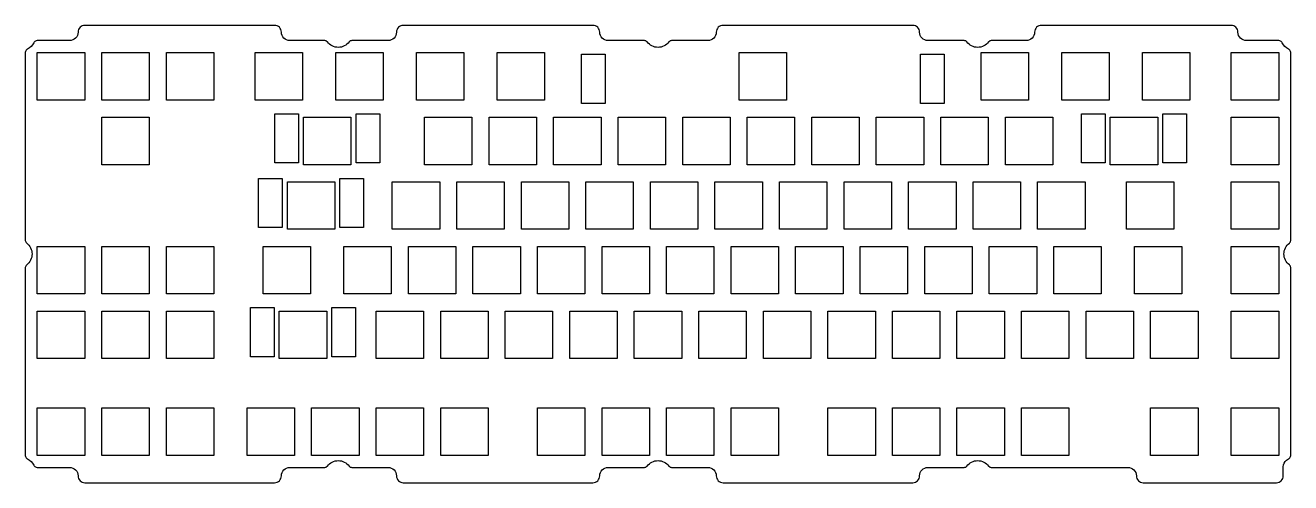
# Model space of a CAD drawing. Header units: millimetres. Extents: x -373 to 1, y -129 to 6.
import ezdxf

# ---------------------------------------------------------------- set-up
doc = ezdxf.new("R2010")
doc.units = ezdxf.units.MM
doc.layers.get('0').update_dxf_attribs({"linetype": 'CONTINUOUS'})

msp = doc.modelspace()

# ---------------------------------------------------------------- linework, layer by layer
msp.add_lwpolyline([(-94.66, 0.61, 0.236068), (-95.46, 1.01), (-106.14, 1.01, -0.414214), (-108.64, 3.51, 0.414214), (-110.64, 5.51), (-166.64, 5.51, 0.414214), (-168.64, 3.51, -0.414214), (-171.14, 1.01), (-181.83, 1.01, 0.236068), (-182.63, 0.61, -0.5), (-189.03, 0.61, 0.236068), (-189.83, 1.01), (-200.52, 1.01, -0.414214), (-203.02, 3.51, 0.414214), (-205.02, 5.51), (-261.02, 5.51, 0.414214), (-263.02, 3.51, -0.414214), (-265.52, 1.01), (-276.21, 1.01, 0.236068), (-277.01, 0.61, -0.5), (-283.41, 0.61, 0.236068), (-284.21, 1.01), (-294.5, 1.01, -0.414214), (-297, 3.51, 0.414214), (-299, 5.51), (-355, 5.51, 0.414214), (-357, 3.51, -0.414214), (-359.5, 1.01), (-369.09, 1.01, 0.264955), (-369.96, 0.52), (-370.07, 0.34, -0.125968), (-371.91, -1.5), (-372.09, -1.61, 0.264955), (-372.58, -2.47), (-372.58, -57.91, 0.236068), (-372.18, -58.71, -0.5), (-372.18, -65.11, 0.236068), (-372.58, -65.91), (-372.58, -121.35, 0.264955), (-372.09, -122.21), (-371.91, -122.32, -0.125968), (-370.07, -124.16), (-369.96, -124.35, 0.264955), (-369.09, -124.84), (-359.5, -124.84, -0.414214), (-357, -127.34, 0.414214), (-355, -129.34), (-299, -129.34, 0.414214), (-297, -127.34, -0.414214), (-294.5, -124.84), (-284.21, -124.84, 0.236068), (-283.41, -124.44, -0.5), (-277.01, -124.44, 0.236068), (-276.21, -124.84), (-265.52, -124.84, -0.414214), (-263.02, -127.34, 0.414214), (-261.02, -129.34), (-205.02, -129.34, 0.414214), (-203.02, -127.34, -0.414214), (-200.52, -124.84), (-189.83, -124.84, 0.236068), (-189.03, -124.44, -0.5), (-182.63, -124.44, 0.236068), (-181.83, -124.84), (-171.14, -124.84, -0.414214), (-168.64, -127.34, 0.414214), (-166.64, -129.34), (-110.64, -129.34, 0.414214), (-108.64, -127.34, -0.414214), (-106.14, -124.84), (-95.46, -124.84, 0.236068), (-94.66, -124.44, -0.5), (-88.26, -124.44, 0.236068), (-87.46, -124.84), (-47.13, -124.84, -0.414214), (-44.63, -127.34, 0.414214), (-42.63, -129.34), (-3.28, -129.34, 0.414214), (-1.28, -127.34), (-1.28, -124.68, -0.229821), (-0.33, -122.71, -0.033117), (0.24, -122.32), (0.43, -122.21, 0.264955), (0.92, -121.35), (0.92, -65.91, 0.236068), (0.52, -65.11, -0.5), (0.52, -58.71, 0.236068), (0.92, -57.91), (0.92, -2.47, 0.264955), (0.43, -1.61), (0.24, -1.5, -0.125968), (-1.6, 0.34), (-1.71, 0.52, 0.264955), (-2.57, 1.01), (-12.16, 1.01, -0.414214), (-14.66, 3.51, 0.414214), (-16.66, 5.51), (-72.66, 5.51, 0.414214), (-74.66, 3.51, -0.414214), (-77.16, 1.01), (-87.46, 1.01, 0.236068), (-88.26, 0.61, -0.5)], format="xyb", close=True)
for points in [[(-369.04, -2.53), (-355.05, -2.53), (-355.05, -16.53), (-369.04, -16.53)], [(-349.99, -2.53), (-336, -2.53), (-336, -16.53), (-349.99, -16.53)], [(-330.94, -2.53), (-316.94, -2.53), (-316.94, -16.53), (-330.94, -16.53)], [(-304.75, -2.53), (-290.75, -2.53), (-290.75, -16.53), (-304.75, -16.53)], [(-280.94, -2.53), (-266.94, -2.53), (-266.94, -16.53), (-280.94, -16.53)], [(-257.12, -2.53), (-243.13, -2.53), (-243.13, -16.53), (-257.12, -16.53)], [(-233.31, -2.53), (-219.31, -2.53), (-219.31, -16.53), (-233.31, -16.53)], [(-208.38, -17.53), (-208.38, -3.03), (-201.38, -3.03), (-201.38, -17.53)], [(-161.88, -16.53), (-161.88, -2.53), (-147.88, -2.53), (-147.88, -16.53)], [(-108.38, -17.53), (-108.38, -3.03), (-101.38, -3.03), (-101.38, -17.53)], [(-90.44, -2.53), (-76.44, -2.53), (-76.44, -16.53), (-90.44, -16.53)], [(-66.63, -2.53), (-52.63, -2.53), (-52.63, -16.53), (-66.63, -16.53)], [(-42.81, -2.53), (-28.81, -2.53), (-28.81, -16.53), (-42.81, -16.53)], [(-16.62, -2.53), (-2.62, -2.53), (-2.62, -16.53), (-16.62, -16.53)], [(-349.99, -21.58), (-336, -21.58), (-336, -35.58), (-349.99, -35.58)], [(-291.96, -35.08), (-298.96, -35.08), (-298.96, -20.58), (-291.96, -20.58)], [(-290.46, -21.58), (-276.46, -21.58), (-276.46, -35.58), (-290.46, -35.58)], [(-267.96, -20.58), (-267.96, -35.08), (-274.96, -35.08), (-274.96, -20.58)], [(-254.74, -21.58), (-240.75, -21.58), (-240.75, -35.58), (-254.74, -35.58)], [(-235.69, -21.58), (-221.69, -21.58), (-221.69, -35.58), (-235.69, -35.58)], [(-216.64, -21.58), (-202.65, -21.58), (-202.65, -35.58), (-216.64, -35.58)], [(-197.59, -21.58), (-183.59, -21.58), (-183.59, -35.58), (-197.59, -35.58)], [(-178.54, -21.58), (-164.54, -21.58), (-164.54, -35.58), (-178.54, -35.58)], [(-159.49, -21.58), (-145.5, -21.58), (-145.5, -35.58), (-159.49, -35.58)], [(-140.44, -21.58), (-126.45, -21.58), (-126.45, -35.58), (-140.44, -35.58)], [(-121.39, -21.58), (-107.39, -21.58), (-107.39, -35.58), (-121.39, -35.58)], [(-102.34, -21.58), (-88.34, -21.58), (-88.34, -35.58), (-102.34, -35.58)], [(-83.29, -21.58), (-69.29, -21.58), (-69.29, -35.58), (-83.29, -35.58)], [(-53.84, -35.08), (-60.84, -35.08), (-60.84, -20.58), (-53.84, -20.58)], [(-52.34, -21.58), (-38.34, -21.58), (-38.34, -35.58), (-52.34, -35.58)], [(-29.84, -20.58), (-29.84, -35.08), (-36.84, -35.08), (-36.84, -20.58)], [(-16.62, -21.58), (-2.62, -21.58), (-2.62, -35.58), (-16.62, -35.58)], [(-296.73, -54.13), (-303.73, -54.13), (-303.73, -39.63), (-296.73, -39.63)], [(-295.23, -49.92), (-295.23, -49.92), (-295.23, -45.33), (-295.23, -45.33), (-295.23, -40.63), (-281.23, -40.63), (-281.23, -54.63), (-295.23, -54.63)], [(-272.73, -39.63), (-272.73, -54.13), (-279.73, -54.13), (-279.73, -39.63)], [(-264.27, -40.63), (-250.27, -40.63), (-250.27, -54.63), (-264.27, -54.63)], [(-245.22, -40.63), (-231.22, -40.63), (-231.22, -54.63), (-245.22, -54.63)], [(-226.17, -40.63), (-212.17, -40.63), (-212.17, -54.63), (-226.17, -54.63)], [(-207.12, -40.63), (-193.12, -40.63), (-193.12, -54.63), (-207.12, -54.63)], [(-188.07, -40.63), (-174.07, -40.63), (-174.07, -54.63), (-188.07, -54.63)], [(-169.02, -40.63), (-155.02, -40.63), (-155.02, -54.63), (-169.02, -54.63)], [(-149.97, -40.63), (-135.97, -40.63), (-135.97, -54.63), (-149.97, -54.63)], [(-130.92, -40.63), (-116.92, -40.63), (-116.92, -54.63), (-130.92, -54.63)], [(-111.87, -40.63), (-97.87, -40.63), (-97.87, -54.63), (-111.87, -54.63)], [(-92.82, -40.63), (-78.82, -40.63), (-78.82, -54.63), (-92.82, -54.63)], [(-73.77, -40.63), (-59.77, -40.63), (-59.77, -54.63), (-73.77, -54.63)], [(-47.58, -40.63), (-33.58, -40.63), (-33.58, -54.63), (-47.58, -54.63)], [(-16.62, -40.63), (-2.62, -40.63), (-2.62, -54.63), (-16.62, -54.63)], [(-369.04, -59.68), (-355.05, -59.68), (-355.05, -73.68), (-369.04, -73.68)], [(-349.99, -59.68), (-336, -59.68), (-336, -73.68), (-349.99, -73.68)], [(-330.94, -59.68), (-316.94, -59.68), (-316.94, -73.68), (-330.94, -73.68)], [(-302.37, -59.68), (-288.37, -59.68), (-288.37, -73.68), (-302.37, -73.68)], [(-278.56, -59.68), (-264.56, -59.68), (-264.56, -73.68), (-278.56, -73.68)], [(-259.51, -59.68), (-245.51, -59.68), (-245.51, -73.68), (-259.51, -73.68)], [(-240.46, -59.68), (-226.46, -59.68), (-226.46, -73.68), (-240.46, -73.68)], [(-221.41, -59.68), (-207.41, -59.68), (-207.41, -73.68), (-221.41, -73.68)], [(-202.36, -59.68), (-188.36, -59.68), (-188.36, -73.68), (-202.36, -73.68)], [(-183.31, -59.68), (-169.31, -59.68), (-169.31, -73.68), (-183.31, -73.68)], [(-164.26, -59.68), (-150.26, -59.68), (-150.26, -73.68), (-164.26, -73.68)], [(-145.21, -59.68), (-131.21, -59.68), (-131.21, -73.68), (-145.21, -73.68)], [(-126.16, -59.68), (-112.16, -59.68), (-112.16, -73.68), (-126.16, -73.68)], [(-107.11, -59.68), (-93.11, -59.68), (-93.11, -73.68), (-107.11, -73.68)], [(-88.06, -59.68), (-74.06, -59.68), (-74.06, -73.68), (-88.06, -73.68)], [(-69.01, -59.68), (-55.01, -59.68), (-55.01, -73.68), (-69.01, -73.68)], [(-45.19, -59.68), (-31.19, -59.68), (-31.19, -73.68), (-45.19, -73.68)], [(-16.62, -59.68), (-2.62, -59.68), (-2.62, -73.68), (-16.62, -73.68)], [(-299.11, -92.23), (-306.11, -92.23), (-306.11, -77.73), (-299.11, -77.73)], [(-275.11, -77.73), (-275.11, -92.23), (-282.11, -92.23), (-282.11, -77.73)], [(-369.04, -78.73), (-355.05, -78.73), (-355.05, -92.73), (-369.04, -92.73)], [(-349.99, -78.73), (-336, -78.73), (-336, -92.73), (-349.99, -92.73)], [(-330.94, -78.73), (-316.94, -78.73), (-316.94, -92.73), (-330.94, -92.73)], [(-297.61, -78.73), (-283.61, -78.73), (-283.61, -92.73), (-297.61, -92.73)], [(-269.03, -78.73), (-255.03, -78.73), (-255.03, -92.73), (-269.03, -92.73)], [(-249.98, -78.73), (-235.98, -78.73), (-235.98, -92.73), (-249.98, -92.73)], [(-230.93, -78.73), (-216.93, -78.73), (-216.93, -92.73), (-230.93, -92.73)], [(-211.88, -78.73), (-197.88, -78.73), (-197.88, -92.73), (-211.88, -92.73)], [(-192.83, -78.73), (-178.83, -78.73), (-178.83, -92.73), (-192.83, -92.73)], [(-173.78, -78.73), (-159.78, -78.73), (-159.78, -92.73), (-173.78, -92.73)], [(-154.73, -78.73), (-140.73, -78.73), (-140.73, -92.73), (-154.73, -92.73)], [(-135.68, -78.73), (-121.68, -78.73), (-121.68, -92.73), (-135.68, -92.73)], [(-116.63, -78.73), (-102.63, -78.73), (-102.63, -92.73), (-116.63, -92.73)], [(-97.58, -78.73), (-83.58, -78.73), (-83.58, -92.73), (-97.58, -92.73)], [(-78.53, -78.73), (-64.53, -78.73), (-64.53, -92.73), (-78.53, -92.73)], [(-59.48, -78.73), (-45.48, -78.73), (-45.48, -92.73), (-59.48, -92.73)], [(-40.43, -78.73), (-26.43, -78.73), (-26.43, -92.73), (-40.43, -92.73)], [(-16.62, -78.73), (-2.62, -78.73), (-2.62, -92.73), (-16.62, -92.73)], [(-369.04, -107.3), (-355.05, -107.3), (-355.05, -121.3), (-369.04, -121.3)], [(-349.99, -107.3), (-336, -107.3), (-336, -121.3), (-349.99, -121.3)], [(-330.94, -107.3), (-316.94, -107.3), (-316.94, -121.3), (-330.94, -121.3)], [(-307.13, -107.3), (-293.13, -107.3), (-293.13, -121.3), (-307.13, -121.3)], [(-288.08, -107.3), (-274.08, -107.3), (-274.08, -121.3), (-288.08, -121.3)], [(-269.03, -107.3), (-255.03, -107.3), (-255.03, -121.3), (-269.03, -121.3)], [(-249.98, -107.3), (-235.98, -107.3), (-235.98, -121.3), (-249.98, -121.3)], [(-221.41, -107.3), (-207.41, -107.3), (-207.41, -121.3), (-221.41, -121.3)], [(-202.36, -107.3), (-188.36, -107.3), (-188.36, -121.3), (-202.36, -121.3)], [(-183.31, -107.3), (-169.31, -107.3), (-169.31, -121.3), (-183.31, -121.3)], [(-164.26, -107.3), (-150.26, -107.3), (-150.26, -121.3), (-164.26, -121.3)], [(-135.68, -107.3), (-121.68, -107.3), (-121.68, -121.3), (-135.68, -121.3)], [(-116.63, -121.3), (-116.63, -107.3), (-102.63, -107.3), (-102.63, -121.3)], [(-97.58, -107.3), (-83.58, -107.3), (-83.58, -121.3), (-97.58, -121.3)], [(-78.53, -107.3), (-64.53, -107.3), (-64.53, -121.3), (-78.53, -121.3)], [(-40.43, -107.3), (-26.43, -107.3), (-26.43, -121.3), (-40.43, -121.3)], [(-16.62, -107.3), (-2.62, -107.3), (-2.62, -121.3), (-16.62, -121.3)]]:
    msp.add_lwpolyline(points, close=True)

doc.saveas('drawing.dxf')
